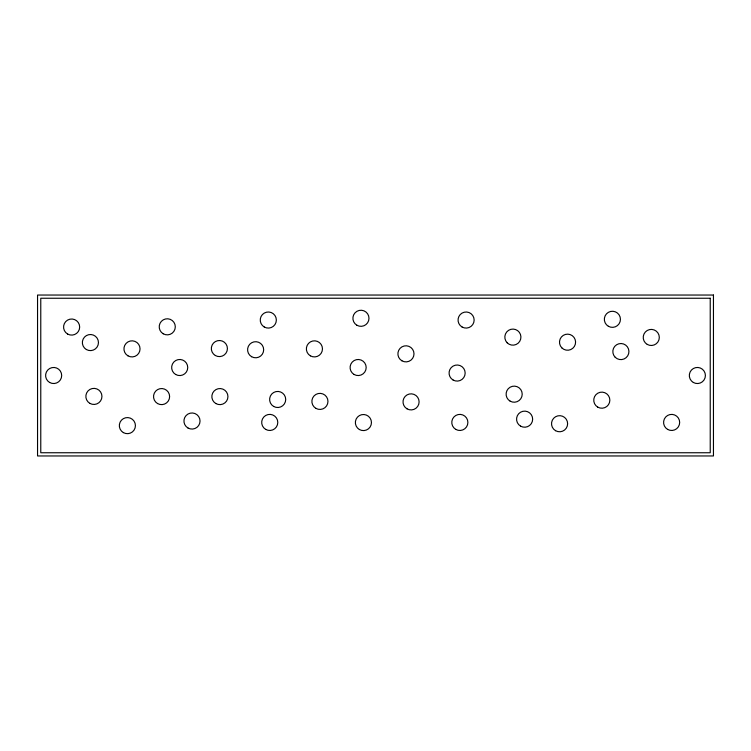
<?xml version="1.0" encoding="UTF-8"?>
<svg xmlns="http://www.w3.org/2000/svg" width="751" height="751" viewBox="0 0 751 751"><rect width="100%" height="100%" fill="white"/><g stroke="black" fill="none" stroke-linecap="round" stroke-linejoin="round"><path stroke-width="1.13" d="M713.45 295.04L37.55 295.04L37.55 455.96L713.45 455.96L713.45 295.04M710.23 298.25L40.77 298.25L40.77 452.75L710.23 452.75L710.23 298.25M49.622 382.466A8.045 8.045 0 0 0 61.685 375.5A8.045 8.045 0 0 0 49.622 368.534A8.045 8.045 0 0 0 49.622 382.466M693.333 382.466A8.045 8.045 0 0 0 705.405 375.5A8.045 8.045 0 0 0 693.333 368.534A8.045 8.045 0 0 0 693.333 382.466M215.349 355.523A8.045 8.045 0 0 0 227.422 348.558A8.045 8.045 0 0 0 215.349 341.592A8.045 8.045 0 0 0 215.349 355.523M273.646 406.441A8.045 8.045 0 0 0 285.709 399.466A8.045 8.045 0 0 0 273.646 392.501A8.045 8.045 0 0 0 273.646 406.441M401.926 360.809A8.045 8.045 0 0 0 413.998 353.843A8.045 8.045 0 0 0 401.926 346.868A8.045 8.045 0 0 0 401.926 360.809M510.136 401.147A8.045 8.045 0 0 0 522.208 394.172A8.045 8.045 0 0 0 510.136 387.206A8.045 8.045 0 0 0 510.136 401.147M561.851 347.882A8.045 8.045 0 0 0 575.313 344.277A8.045 8.045 0 0 0 565.456 334.42A8.045 8.045 0 0 0 561.851 347.882M127.97 355.843A8.045 8.045 0 0 0 140.043 348.868A8.045 8.045 0 0 0 127.97 341.902A8.045 8.045 0 0 0 127.97 355.843M89.885 403.381A8.045 8.045 0 0 0 101.948 396.406A8.045 8.045 0 0 0 89.885 389.44A8.045 8.045 0 0 0 89.885 403.381M310.398 355.843A8.045 8.045 0 0 0 322.47 348.868A8.045 8.045 0 0 0 310.398 341.902A8.045 8.045 0 0 0 310.398 355.843M453.097 380.025A8.045 8.045 0 0 0 465.16 373.059A8.045 8.045 0 0 0 453.097 366.084A8.045 8.045 0 0 0 453.097 380.025M597.777 407.145A8.045 8.045 0 0 0 609.85 400.18A8.045 8.045 0 0 0 597.777 393.205A8.045 8.045 0 0 0 597.777 407.145M157.56 403.559A8.045 8.045 0 0 0 169.623 396.584A8.045 8.045 0 0 0 157.56 389.619A8.045 8.045 0 0 0 157.56 403.559M215.875 403.559A8.045 8.045 0 0 0 227.938 396.584A8.045 8.045 0 0 0 215.875 389.619A8.045 8.045 0 0 0 215.875 403.559M359.391 429.525A8.045 8.045 0 0 0 371.454 422.55A8.045 8.045 0 0 0 359.391 415.585A8.045 8.045 0 0 0 359.391 429.525M407.033 408.844A8.045 8.045 0 0 0 419.105 401.879A8.045 8.045 0 0 0 407.033 394.913A8.045 8.045 0 0 0 407.033 408.844M507.188 342.813A8.045 8.045 0 0 0 520.65 339.199A8.045 8.045 0 0 0 510.802 329.351A8.045 8.045 0 0 0 507.188 342.813M123.352 432.595A8.045 8.045 0 0 0 135.424 425.62A8.045 8.045 0 0 0 123.352 418.654A8.045 8.045 0 0 0 123.352 432.595M647.24 344.409A8.045 8.045 0 0 0 659.312 337.443A8.045 8.045 0 0 0 647.24 330.478A8.045 8.045 0 0 0 647.24 344.409M555.552 430.689A8.045 8.045 0 0 0 567.625 423.714A8.045 8.045 0 0 0 555.552 416.749A8.045 8.045 0 0 0 555.552 430.689M356.922 325.258A8.045 8.045 0 0 0 368.985 318.293A8.045 8.045 0 0 0 356.922 311.318A8.045 8.045 0 0 0 356.922 325.258M67.599 334.026A8.045 8.045 0 0 0 79.672 327.051A8.045 8.045 0 0 0 67.599 320.086A8.045 8.045 0 0 0 67.599 334.026M163.239 333.791A8.045 8.045 0 0 0 175.302 326.826A8.045 8.045 0 0 0 163.239 319.851A8.045 8.045 0 0 0 163.239 333.791M667.611 429.403A8.045 8.045 0 0 0 679.674 422.428A8.045 8.045 0 0 0 667.611 415.463A8.045 8.045 0 0 0 667.611 429.403M608.366 326.281A8.045 8.045 0 0 0 620.439 319.316A8.045 8.045 0 0 0 608.366 312.341A8.045 8.045 0 0 0 608.366 326.281M455.81 429.403A8.045 8.045 0 0 0 467.882 422.428A8.045 8.045 0 0 0 455.81 415.463A8.045 8.045 0 0 0 455.81 429.403M265.713 429.403A8.045 8.045 0 0 0 277.786 422.428A8.045 8.045 0 0 0 265.713 415.463A8.045 8.045 0 0 0 265.713 429.403M86.384 349.534A8.045 8.045 0 0 0 98.456 342.569A8.045 8.045 0 0 0 86.384 335.594A8.045 8.045 0 0 0 86.384 349.534M264.277 327.014A8.045 8.045 0 0 0 276.349 320.048A8.045 8.045 0 0 0 264.277 313.073A8.045 8.045 0 0 0 264.277 327.014M462.081 327.014A8.045 8.045 0 0 0 474.144 320.048A8.045 8.045 0 0 0 462.081 313.073A8.045 8.045 0 0 0 462.081 327.014M520.584 426.136A8.045 8.045 0 0 0 532.656 419.171A8.045 8.045 0 0 0 520.584 412.205A8.045 8.045 0 0 0 520.584 426.136M615.191 357.26A8.045 8.045 0 0 0 628.653 353.646A8.045 8.045 0 0 0 618.796 343.798A8.045 8.045 0 0 0 615.191 357.26M354.115 374.486A8.045 8.045 0 0 0 366.178 367.521A8.045 8.045 0 0 0 354.115 360.555A8.045 8.045 0 0 0 354.115 374.486M175.668 374.486A8.045 8.045 0 0 0 187.741 367.521A8.045 8.045 0 0 0 175.668 360.555A8.045 8.045 0 0 0 175.668 374.486M315.899 408.366A8.045 8.045 0 0 0 327.962 401.4A8.045 8.045 0 0 0 315.899 394.435A8.045 8.045 0 0 0 315.899 408.366M251.613 356.716A8.045 8.045 0 0 0 263.676 349.741A8.045 8.045 0 0 0 251.613 342.775A8.045 8.045 0 0 0 251.613 356.716M187.966 427.995A8.045 8.045 0 0 0 200.038 421.02A8.045 8.045 0 0 0 187.966 414.054A8.045 8.045 0 0 0 187.966 427.995"/></g></svg>
